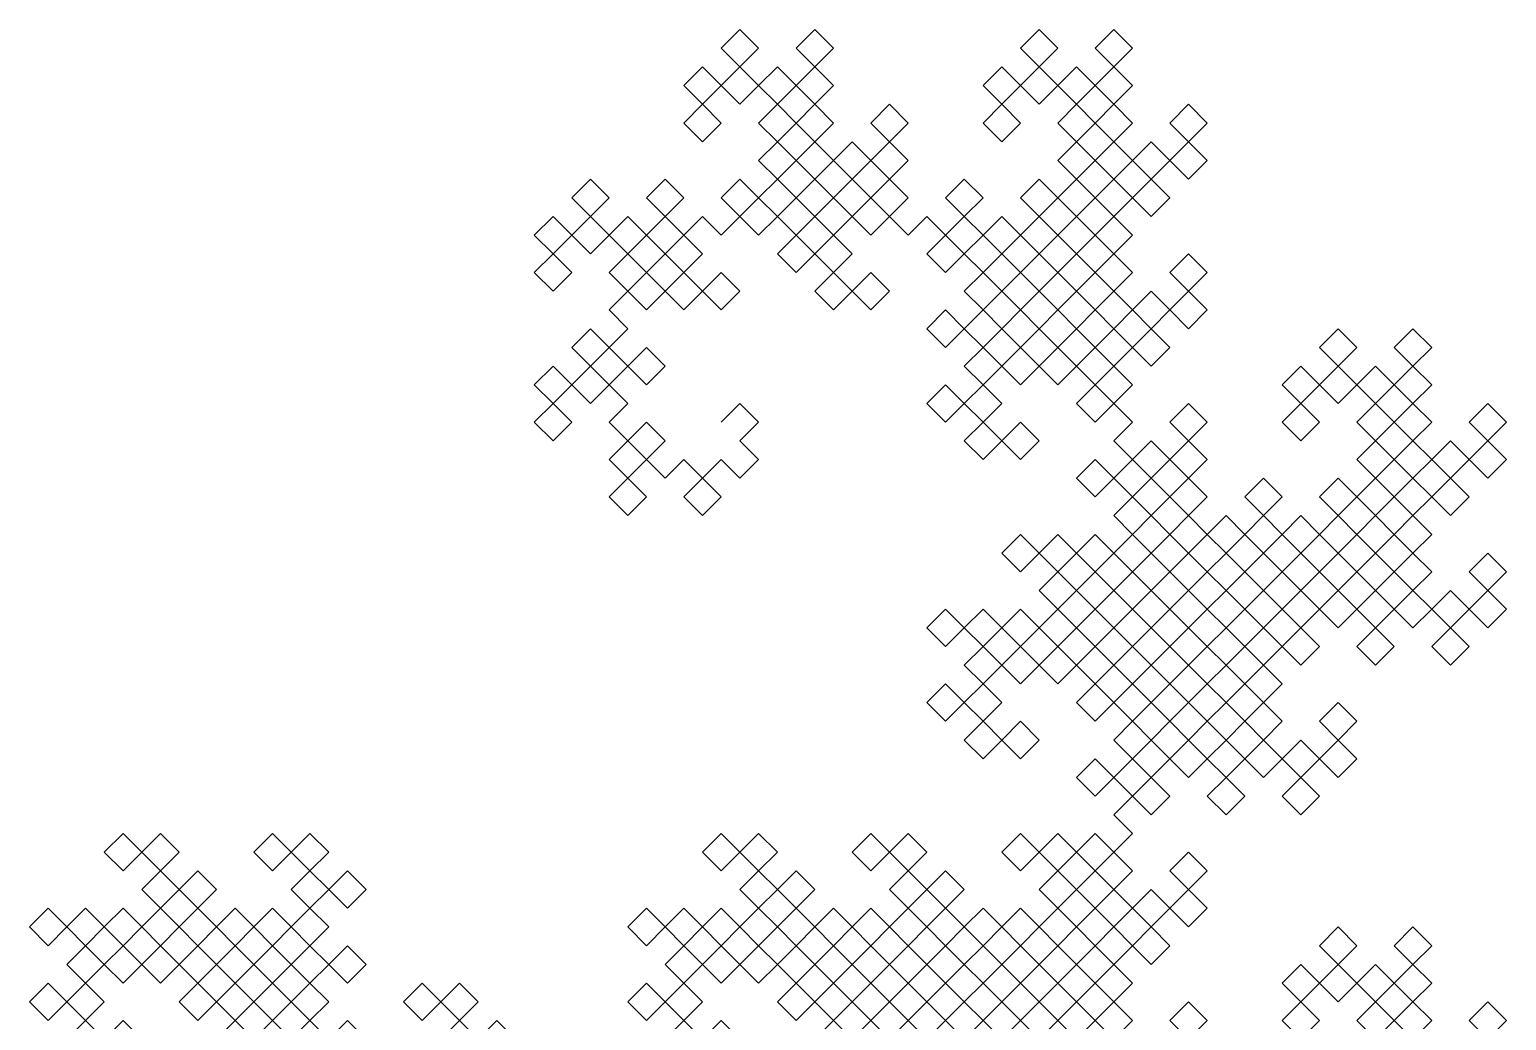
# Model space of a CAD drawing. Header units: metres. Extents: x -0.66 to 2.33, y -0.66 to 1.33.
# Drawn here: x 1.711 to 2.328, y -0.25 to 0.164 of the extents above; entities that cross this region are included whole.
import ezdxf

# ---------------------------------------------------------------- set-up
doc = ezdxf.new("R2010")
doc.units = ezdxf.units.M

msp = doc.modelspace()

# ---------------------------------------------------------------- linework, layer by layer
at = {"color": 6}
for points in [[(2.10156, -0.25781), (2.10938, -0.25), (2.10156, -0.24219), (2.09375, -0.25), (2.08594, -0.24219), (2.09375, -0.23438), (2.10156, -0.24219), (2.10938, -0.23438), (2.10156, -0.22656), (2.10938, -0.21875), (2.10156, -0.21094), (2.09375, -0.21875), (2.08594, -0.21094), (2.09375, -0.20312), (2.10156, -0.21094), (2.10938, -0.20312), (2.11719, -0.21094), (2.10938, -0.21875), (2.11719, -0.22656), (2.125, -0.21875), (2.11719, -0.21094), (2.125, -0.20312), (2.13281, -0.21094), (2.14062, -0.20312), (2.13281, -0.19531), (2.14062, -0.1875), (2.13281, -0.17969), (2.125, -0.1875), (2.11719, -0.17969), (2.125, -0.17188), (2.13281, -0.17969), (2.14062, -0.17188), (2.14844, -0.17969), (2.14062, -0.1875), (2.14844, -0.19531), (2.15625, -0.1875), (2.16406, -0.19531), (2.15625, -0.20312), (2.14844, -0.19531), (2.14062, -0.20312), (2.14844, -0.21094), (2.14062, -0.21875), (2.14844, -0.22656), (2.15625, -0.21875), (2.14844, -0.21094), (2.15625, -0.20312), (2.16406, -0.21094), (2.17188, -0.20312), (2.17969, -0.21094), (2.17188, -0.21875), (2.17969, -0.22656), (2.1875, -0.21875), (2.17969, -0.21094), (2.1875, -0.20312), (2.19531, -0.21094), (2.20312, -0.20312), (2.19531, -0.19531), (2.20312, -0.1875), (2.19531, -0.17969), (2.1875, -0.1875), (2.19531, -0.19531), (2.1875, -0.20312), (2.17969, -0.19531), (2.17188, -0.20312), (2.16406, -0.19531), (2.17188, -0.1875), (2.16406, -0.17969), (2.15625, -0.1875), (2.14844, -0.17969), (2.15625, -0.17188), (2.16406, -0.17969), (2.17188, -0.17188), (2.16406, -0.16406), (2.17188, -0.15625), (2.16406, -0.14844), (2.15625, -0.15625), (2.14844, -0.14844), (2.15625, -0.14062), (2.16406, -0.14844), (2.17188, -0.14062), (2.17969, -0.14844), (2.17188, -0.15625), (2.17969, -0.16406), (2.1875, -0.15625), (2.17969, -0.14844), (2.1875, -0.14062), (2.19531, -0.14844), (2.20312, -0.14062), (2.19531, -0.13281), (2.20312, -0.125), (2.19531, -0.11719), (2.1875, -0.125), (2.19531, -0.13281), (2.1875, -0.14062), (2.17969, -0.13281), (2.17188, -0.14062), (2.16406, -0.13281), (2.17188, -0.125), (2.16406, -0.11719), (2.15625, -0.125), (2.14844, -0.11719), (2.15625, -0.10938), (2.16406, -0.11719), (2.17188, -0.10938), (2.16406, -0.10156), (2.17188, -0.09375), (2.16406, -0.08594), (2.15625, -0.09375), (2.16406, -0.10156), (2.15625, -0.10938), (2.14844, -0.10156), (2.14062, -0.10938), (2.13281, -0.10156), (2.14062, -0.09375), (2.13281, -0.08594), (2.125, -0.09375), (2.13281, -0.10156), (2.125, -0.10938), (2.11719, -0.10156), (2.10938, -0.10938), (2.11719, -0.11719), (2.10938, -0.125), (2.11719, -0.13281), (2.125, -0.125), (2.13281, -0.13281), (2.125, -0.14062), (2.11719, -0.13281), (2.10938, -0.14062), (2.10156, -0.13281), (2.10938, -0.125), (2.10156, -0.11719), (2.09375, -0.125), (2.08594, -0.11719), (2.09375, -0.10938), (2.10156, -0.11719), (2.10938, -0.10938), (2.10156, -0.10156), (2.10938, -0.09375), (2.10156, -0.08594), (2.09375, -0.09375), (2.08594, -0.08594), (2.09375, -0.07812), (2.10156, -0.08594), (2.10938, -0.07812), (2.11719, -0.08594), (2.10938, -0.09375), (2.11719, -0.10156), (2.125, -0.09375), (2.11719, -0.08594), (2.125, -0.07812), (2.13281, -0.08594), (2.14062, -0.07812), (2.13281, -0.07031), (2.14062, -0.0625), (2.13281, -0.05469), (2.125, -0.0625), (2.11719, -0.05469), (2.125, -0.04688), (2.13281, -0.05469), (2.14062, -0.04688), (2.14844, -0.05469), (2.14062, -0.0625), (2.14844, -0.07031), (2.15625, -0.0625), (2.16406, -0.07031), (2.15625, -0.07812), (2.14844, -0.07031), (2.14062, -0.07812), (2.14844, -0.08594), (2.14062, -0.09375), (2.14844, -0.10156), (2.15625, -0.09375), (2.14844, -0.08594), (2.15625, -0.07812), (2.16406, -0.08594), (2.17188, -0.07812), (2.17969, -0.08594), (2.17188, -0.09375), (2.17969, -0.10156), (2.1875, -0.09375), (2.17969, -0.08594), (2.1875, -0.07812), (2.19531, -0.08594), (2.20312, -0.07812), (2.19531, -0.07031), (2.20312, -0.0625), (2.19531, -0.05469), (2.1875, -0.0625), (2.17969, -0.05469), (2.1875, -0.04688), (2.19531, -0.05469), (2.20312, -0.04688), (2.21094, -0.05469), (2.20312, -0.0625), (2.21094, -0.07031), (2.21875, -0.0625), (2.22656, -0.07031), (2.21875, -0.07812), (2.21094, -0.07031), (2.20312, -0.07812), (2.21094, -0.08594), (2.20312, -0.09375), (2.21094, -0.10156), (2.21875, -0.09375), (2.22656, -0.10156), (2.21875, -0.10938), (2.21094, -0.10156), (2.20312, -0.10938), (2.19531, -0.10156), (2.20312, -0.09375), (2.19531, -0.08594), (2.1875, -0.09375), (2.19531, -0.10156), (2.1875, -0.10938), (2.17969, -0.10156), (2.17188, -0.10938), (2.17969, -0.11719), (2.17188, -0.125), (2.17969, -0.13281), (2.1875, -0.125), (2.17969, -0.11719), (2.1875, -0.10938), (2.19531, -0.11719), (2.20312, -0.10938), (2.21094, -0.11719), (2.20312, -0.125), (2.21094, -0.13281), (2.21875, -0.125), (2.22656, -0.13281), (2.21875, -0.14062), (2.21094, -0.13281), (2.20312, -0.14062), (2.21094, -0.14844), (2.20312, -0.15625), (2.21094, -0.16406), (2.21875, -0.15625), (2.21094, -0.14844), (2.21875, -0.14062), (2.22656, -0.14844), (2.23438, -0.14062), (2.24219, -0.14844), (2.23438, -0.15625), (2.24219, -0.16406), (2.25, -0.15625), (2.24219, -0.14844), (2.25, -0.14062), (2.25781, -0.14844), (2.26562, -0.14062), (2.25781, -0.13281), (2.26562, -0.125), (2.25781, -0.11719), (2.25, -0.125), (2.25781, -0.13281), (2.25, -0.14062), (2.24219, -0.13281), (2.23438, -0.14062), (2.22656, -0.13281), (2.23438, -0.125), (2.22656, -0.11719), (2.21875, -0.125), (2.21094, -0.11719), (2.21875, -0.10938), (2.22656, -0.11719), (2.23438, -0.10938), (2.22656, -0.10156), (2.23438, -0.09375), (2.22656, -0.08594), (2.21875, -0.09375), (2.21094, -0.08594), (2.21875, -0.07812), (2.22656, -0.08594), (2.23438, -0.07812), (2.24219, -0.08594), (2.23438, -0.09375), (2.24219, -0.10156), (2.25, -0.09375), (2.24219, -0.08594), (2.25, -0.07812), (2.25781, -0.08594), (2.26562, -0.07812), (2.25781, -0.07031), (2.26562, -0.0625), (2.25781, -0.05469), (2.25, -0.0625), (2.24219, -0.05469), (2.25, -0.04688), (2.25781, -0.05469), (2.26562, -0.04688), (2.27344, -0.05469), (2.26562, -0.0625), (2.27344, -0.07031), (2.28125, -0.0625), (2.28906, -0.07031), (2.28125, -0.07812), (2.27344, -0.07031), (2.26562, -0.07812), (2.27344, -0.08594), (2.26562, -0.09375), (2.27344, -0.10156), (2.28125, -0.09375), (2.27344, -0.08594), (2.28125, -0.07812), (2.28906, -0.08594), (2.29688, -0.07812), (2.30469, -0.08594), (2.29688, -0.09375), (2.30469, -0.10156), (2.3125, -0.09375), (2.30469, -0.08594), (2.3125, -0.07812), (2.32031, -0.08594), (2.32812, -0.07812), (2.32031, -0.07031), (2.32812, -0.0625), (2.32031, -0.05469), (2.3125, -0.0625), (2.32031, -0.07031), (2.3125, -0.07812), (2.30469, -0.07031), (2.29688, -0.07812), (2.28906, -0.07031), (2.29688, -0.0625), (2.28906, -0.05469), (2.28125, -0.0625), (2.27344, -0.05469), (2.28125, -0.04688), (2.28906, -0.05469), (2.29688, -0.04688), (2.28906, -0.03906), (2.29688, -0.03125), (2.28906, -0.02344), (2.28125, -0.03125), (2.27344, -0.02344), (2.28125, -0.01562), (2.28906, -0.02344), (2.29688, -0.01562), (2.30469, -0.02344), (2.29688, -0.03125), (2.30469, -0.03906), (2.3125, -0.03125), (2.30469, -0.02344), (2.3125, -0.01562), (2.32031, -0.02344), (2.32812, -0.01562), (2.32031, -0.00781), (2.32812, 0), (2.32031, 0.00781), (2.3125, 0), (2.32031, -0.00781), (2.3125, -0.01562), (2.30469, -0.00781), (2.29688, -0.01562), (2.28906, -0.00781), (2.29688, 0), (2.28906, 0.00781), (2.28125, 0), (2.27344, 0.00781), (2.28125, 0.01562), (2.28906, 0.00781), (2.29688, 0.01562), (2.28906, 0.02344), (2.29688, 0.03125), (2.28906, 0.03906), (2.28125, 0.03125), (2.28906, 0.02344), (2.28125, 0.01562), (2.27344, 0.02344), (2.26562, 0.01562), (2.25781, 0.02344), (2.26562, 0.03125), (2.25781, 0.03906), (2.25, 0.03125), (2.25781, 0.02344), (2.25, 0.01562), (2.24219, 0.02344), (2.23438, 0.01562), (2.24219, 0.00781), (2.23438, 0), (2.24219, -0.00781), (2.25, 0), (2.24219, 0.00781), (2.25, 0.01562), (2.25781, 0.00781), (2.26562, 0.01562), (2.27344, 0.00781), (2.26562, 0), (2.27344, -0.00781), (2.28125, 0), (2.28906, -0.00781), (2.28125, -0.01562), (2.27344, -0.00781), (2.26562, -0.01562), (2.27344, -0.02344), (2.26562, -0.03125), (2.27344, -0.03906), (2.28125, -0.03125), (2.28906, -0.03906), (2.28125, -0.04688), (2.27344, -0.03906), (2.26562, -0.04688), (2.25781, -0.03906), (2.26562, -0.03125), (2.25781, -0.02344), (2.25, -0.03125), (2.25781, -0.03906), (2.25, -0.04688), (2.24219, -0.03906), (2.23438, -0.04688), (2.24219, -0.05469), (2.23438, -0.0625), (2.24219, -0.07031), (2.25, -0.0625), (2.25781, -0.07031), (2.25, -0.07812), (2.24219, -0.07031), (2.23438, -0.07812), (2.22656, -0.07031), (2.23438, -0.0625), (2.22656, -0.05469), (2.21875, -0.0625), (2.21094, -0.05469), (2.21875, -0.04688), (2.22656, -0.05469), (2.23438, -0.04688), (2.22656, -0.03906), (2.23438, -0.03125), (2.22656, -0.02344), (2.21875, -0.03125), (2.22656, -0.03906), (2.21875, -0.04688), (2.21094, -0.03906), (2.20312, -0.04688), (2.19531, -0.03906), (2.20312, -0.03125), (2.19531, -0.02344), (2.1875, -0.03125), (2.19531, -0.03906), (2.1875, -0.04688), (2.17969, -0.03906), (2.17188, -0.04688), (2.17969, -0.05469), (2.17188, -0.0625), (2.17969, -0.07031), (2.1875, -0.0625), (2.19531, -0.07031), (2.1875, -0.07812), (2.17969, -0.07031), (2.17188, -0.07812), (2.16406, -0.07031), (2.17188, -0.0625), (2.16406, -0.05469), (2.15625, -0.0625), (2.14844, -0.05469), (2.15625, -0.04688), (2.16406, -0.05469), (2.17188, -0.04688), (2.16406, -0.03906), (2.17188, -0.03125), (2.16406, -0.02344), (2.15625, -0.03125), (2.14844, -0.02344), (2.15625, -0.01562), (2.16406, -0.02344), (2.17188, -0.01562), (2.17969, -0.02344), (2.17188, -0.03125), (2.17969, -0.03906), (2.1875, -0.03125), (2.17969, -0.02344), (2.1875, -0.01562), (2.19531, -0.02344), (2.20312, -0.01562), (2.19531, -0.00781), (2.20312, 0), (2.19531, 0.00781), (2.1875, 0), (2.19531, -0.00781), (2.1875, -0.01562), (2.17969, -0.00781), (2.17188, -0.01562), (2.16406, -0.00781), (2.17188, 0), (2.16406, 0.00781), (2.15625, 0), (2.14844, 0.00781), (2.15625, 0.01562), (2.16406, 0.00781), (2.17188, 0.01562), (2.16406, 0.02344), (2.17188, 0.03125), (2.16406, 0.03906), (2.15625, 0.03125), (2.16406, 0.02344), (2.15625, 0.01562), (2.14844, 0.02344), (2.14062, 0.01562), (2.13281, 0.02344), (2.14062, 0.03125), (2.13281, 0.03906), (2.125, 0.03125), (2.13281, 0.02344), (2.125, 0.01562), (2.11719, 0.02344), (2.10938, 0.01562), (2.11719, 0.00781), (2.10938, 0), (2.11719, -0.00781), (2.125, 0), (2.13281, -0.00781), (2.125, -0.01562), (2.11719, -0.00781), (2.10938, -0.01562), (2.10156, -0.00781), (2.10938, 0), (2.10156, 0.00781), (2.09375, 0), (2.08594, 0.00781), (2.09375, 0.01562), (2.10156, 0.00781), (2.10938, 0.01562), (2.10156, 0.02344), (2.10938, 0.03125), (2.10156, 0.03906), (2.09375, 0.03125), (2.08594, 0.03906), (2.09375, 0.04688), (2.10156, 0.03906), (2.10938, 0.04688), (2.11719, 0.03906), (2.10938, 0.03125), (2.11719, 0.02344), (2.125, 0.03125), (2.11719, 0.03906), (2.125, 0.04688), (2.13281, 0.03906), (2.14062, 0.04688), (2.13281, 0.05469), (2.14062, 0.0625), (2.13281, 0.07031), (2.125, 0.0625), (2.11719, 0.07031), (2.125, 0.07812), (2.13281, 0.07031), (2.14062, 0.07812), (2.14844, 0.07031), (2.14062, 0.0625), (2.14844, 0.05469), (2.15625, 0.0625), (2.16406, 0.05469), (2.15625, 0.04688), (2.14844, 0.05469), (2.14062, 0.04688), (2.14844, 0.03906), (2.14062, 0.03125), (2.14844, 0.02344), (2.15625, 0.03125), (2.14844, 0.03906), (2.15625, 0.04688), (2.16406, 0.03906), (2.17188, 0.04688), (2.17969, 0.03906), (2.17188, 0.03125), (2.17969, 0.02344), (2.1875, 0.03125), (2.17969, 0.03906), (2.1875, 0.04688), (2.19531, 0.03906), (2.20312, 0.04688), (2.19531, 0.05469), (2.20312, 0.0625), (2.19531, 0.07031), (2.1875, 0.0625), (2.19531, 0.05469), (2.1875, 0.04688), (2.17969, 0.05469), (2.17188, 0.04688), (2.16406, 0.05469), (2.17188, 0.0625), (2.16406, 0.07031), (2.15625, 0.0625), (2.14844, 0.07031), (2.15625, 0.07812), (2.16406, 0.07031), (2.17188, 0.07812), (2.16406, 0.08594), (2.17188, 0.09375), (2.16406, 0.10156), (2.15625, 0.09375), (2.14844, 0.10156), (2.15625, 0.10938), (2.16406, 0.10156), (2.17188, 0.10938), (2.17969, 0.10156), (2.17188, 0.09375), (2.17969, 0.08594), (2.1875, 0.09375), (2.17969, 0.10156), (2.1875, 0.10938), (2.19531, 0.10156), (2.20312, 0.10938), (2.19531, 0.11719), (2.20312, 0.125), (2.19531, 0.13281), (2.1875, 0.125), (2.19531, 0.11719), (2.1875, 0.10938), (2.17969, 0.11719), (2.17188, 0.10938), (2.16406, 0.11719), (2.17188, 0.125), (2.16406, 0.13281), (2.15625, 0.125), (2.14844, 0.13281), (2.15625, 0.14062), (2.16406, 0.13281), (2.17188, 0.14062), (2.16406, 0.14844), (2.17188, 0.15625), (2.16406, 0.16406), (2.15625, 0.15625), (2.16406, 0.14844), (2.15625, 0.14062), (2.14844, 0.14844), (2.14062, 0.14062), (2.13281, 0.14844), (2.14062, 0.15625), (2.13281, 0.16406), (2.125, 0.15625), (2.13281, 0.14844), (2.125, 0.14062), (2.11719, 0.14844), (2.10938, 0.14062), (2.11719, 0.13281), (2.10938, 0.125), (2.11719, 0.11719), (2.125, 0.125), (2.11719, 0.13281), (2.125, 0.14062), (2.13281, 0.13281), (2.14062, 0.14062), (2.14844, 0.13281), (2.14062, 0.125), (2.14844, 0.11719), (2.15625, 0.125), (2.16406, 0.11719), (2.15625, 0.10938), (2.14844, 0.11719), (2.14062, 0.10938), (2.14844, 0.10156), (2.14062, 0.09375), (2.14844, 0.08594), (2.15625, 0.09375), (2.16406, 0.08594), (2.15625, 0.07812), (2.14844, 0.08594), (2.14062, 0.07812), (2.13281, 0.08594), (2.14062, 0.09375), (2.13281, 0.10156), (2.125, 0.09375), (2.13281, 0.08594), (2.125, 0.07812), (2.11719, 0.08594), (2.10938, 0.07812), (2.11719, 0.07031), (2.10938, 0.0625), (2.11719, 0.05469), (2.125, 0.0625), (2.13281, 0.05469), (2.125, 0.04688), (2.11719, 0.05469), (2.10938, 0.04688), (2.10156, 0.05469), (2.10938, 0.0625), (2.10156, 0.07031), (2.09375, 0.0625), (2.08594, 0.07031), (2.09375, 0.07812), (2.10156, 0.07031), (2.10938, 0.07812), (2.10156, 0.08594), (2.10938, 0.09375), (2.10156, 0.10156), (2.09375, 0.09375), (2.10156, 0.08594), (2.09375, 0.07812), (2.08594, 0.08594), (2.07812, 0.07812), (2.07031, 0.08594), (2.07812, 0.09375), (2.07031, 0.10156), (2.0625, 0.09375), (2.07031, 0.08594), (2.0625, 0.07812), (2.05469, 0.08594), (2.04688, 0.07812), (2.05469, 0.07031), (2.04688, 0.0625), (2.05469, 0.05469), (2.0625, 0.0625), (2.07031, 0.05469), (2.0625, 0.04688), (2.05469, 0.05469), (2.04688, 0.04688), (2.03906, 0.05469), (2.04688, 0.0625), (2.03906, 0.07031), (2.03125, 0.0625), (2.02344, 0.07031), (2.03125, 0.07812), (2.03906, 0.07031), (2.04688, 0.07812), (2.03906, 0.08594), (2.04688, 0.09375), (2.03906, 0.10156), (2.03125, 0.09375), (2.02344, 0.10156), (2.03125, 0.10938), (2.03906, 0.10156), (2.04688, 0.10938), (2.05469, 0.10156), (2.04688, 0.09375), (2.05469, 0.08594), (2.0625, 0.09375), (2.05469, 0.10156), (2.0625, 0.10938), (2.07031, 0.10156), (2.07812, 0.10938), (2.07031, 0.11719), (2.07812, 0.125), (2.07031, 0.13281), (2.0625, 0.125), (2.07031, 0.11719), (2.0625, 0.10938), (2.05469, 0.11719), (2.04688, 0.10938), (2.03906, 0.11719), (2.04688, 0.125), (2.03906, 0.13281), (2.03125, 0.125), (2.02344, 0.13281), (2.03125, 0.14062), (2.03906, 0.13281), (2.04688, 0.14062), (2.03906, 0.14844), (2.04688, 0.15625), (2.03906, 0.16406), (2.03125, 0.15625), (2.03906, 0.14844), (2.03125, 0.14062), (2.02344, 0.14844), (2.01562, 0.14062), (2.00781, 0.14844), (2.01562, 0.15625), (2.00781, 0.16406), (2, 0.15625), (2.00781, 0.14844), (2, 0.14062), (1.99219, 0.14844), (1.98438, 0.14062), (1.99219, 0.13281), (1.98438, 0.125), (1.99219, 0.11719), (2, 0.125), (1.99219, 0.13281), (2, 0.14062), (2.00781, 0.13281), (2.01562, 0.14062), (2.02344, 0.13281), (2.01562, 0.125), (2.02344, 0.11719), (2.03125, 0.125), (2.03906, 0.11719), (2.03125, 0.10938), (2.02344, 0.11719), (2.01562, 0.10938), (2.02344, 0.10156), (2.01562, 0.09375), (2.02344, 0.08594), (2.03125, 0.09375), (2.03906, 0.08594), (2.03125, 0.07812), (2.02344, 0.08594), (2.01562, 0.07812), (2.00781, 0.08594), (2.01562, 0.09375), (2.00781, 0.10156), (2, 0.09375), (2.00781, 0.08594), (2, 0.07812), (1.99219, 0.08594), (1.98438, 0.07812), (1.99219, 0.07031), (1.98438, 0.0625), (1.99219, 0.05469), (2, 0.0625), (2.00781, 0.05469), (2, 0.04688), (1.99219, 0.05469), (1.98438, 0.04688), (1.97656, 0.05469), (1.98438, 0.0625), (1.97656, 0.07031), (1.96875, 0.0625), (1.96094, 0.07031), (1.96875, 0.07812), (1.97656, 0.07031), (1.98438, 0.07812), (1.97656, 0.08594), (1.98438, 0.09375), (1.97656, 0.10156), (1.96875, 0.09375), (1.97656, 0.08594), (1.96875, 0.07812), (1.96094, 0.08594), (1.95312, 0.07812), (1.94531, 0.08594), (1.95312, 0.09375), (1.94531, 0.10156), (1.9375, 0.09375), (1.94531, 0.08594), (1.9375, 0.07812), (1.92969, 0.08594), (1.92188, 0.07812), (1.92969, 0.07031), (1.92188, 0.0625), (1.92969, 0.05469), (1.9375, 0.0625), (1.92969, 0.07031), (1.9375, 0.07812), (1.94531, 0.07031), (1.95312, 0.07812), (1.96094, 0.07031), (1.95312, 0.0625), (1.96094, 0.05469), (1.96875, 0.0625), (1.97656, 0.05469), (1.96875, 0.04688), (1.96094, 0.05469), (1.95312, 0.04688), (1.96094, 0.03906), (1.95312, 0.03125), (1.96094, 0.02344), (1.96875, 0.03125), (1.97656, 0.02344), (1.96875, 0.01562), (1.96094, 0.02344), (1.95312, 0.01562), (1.94531, 0.02344), (1.95312, 0.03125), (1.94531, 0.03906), (1.9375, 0.03125), (1.94531, 0.02344), (1.9375, 0.01562), (1.92969, 0.02344), (1.92188, 0.01562), (1.92969, 0.00781), (1.92188, 0), (1.92969, -0.00781), (1.9375, 0), (1.92969, 0.00781), (1.9375, 0.01562), (1.94531, 0.00781), (1.95312, 0.01562), (1.96094, 0.00781), (1.95312, 0), (1.96094, -0.00781), (1.96875, 0), (1.97656, -0.00781), (1.96875, -0.01562), (1.96094, -0.00781), (1.95312, -0.01562), (1.96094, -0.02344), (1.95312, -0.03125), (1.96094, -0.03906), (1.96875, -0.03125), (1.96094, -0.02344), (1.96875, -0.01562), (1.97656, -0.02344), (1.98438, -0.01562), (1.99219, -0.02344), (1.98438, -0.03125), (1.99219, -0.03906), (2, -0.03125), (1.99219, -0.02344), (2, -0.01562), (2.00781, -0.02344), (2.01562, -0.01562), (2.00781, -0.00781), (2.01562, 0), (2.00781, 0.00781), (2, 0)], [(1.72656, -0.25781), (1.73438, -0.25), (1.72656, -0.24219), (1.71875, -0.25), (1.71094, -0.24219), (1.71875, -0.23438), (1.72656, -0.24219), (1.73438, -0.23438), (1.72656, -0.22656), (1.73438, -0.21875), (1.72656, -0.21094), (1.71875, -0.21875), (1.71094, -0.21094), (1.71875, -0.20312), (1.72656, -0.21094), (1.73438, -0.20312), (1.74219, -0.21094), (1.73438, -0.21875), (1.74219, -0.22656), (1.75, -0.21875), (1.74219, -0.21094), (1.75, -0.20312), (1.75781, -0.21094), (1.76562, -0.20312), (1.75781, -0.19531), (1.76562, -0.1875), (1.75781, -0.17969), (1.75, -0.1875), (1.74219, -0.17969), (1.75, -0.17188), (1.75781, -0.17969), (1.76562, -0.17188), (1.77344, -0.17969), (1.76562, -0.1875), (1.77344, -0.19531), (1.78125, -0.1875), (1.78906, -0.19531), (1.78125, -0.20312), (1.77344, -0.19531), (1.76562, -0.20312), (1.77344, -0.21094), (1.76562, -0.21875), (1.77344, -0.22656), (1.78125, -0.21875), (1.77344, -0.21094), (1.78125, -0.20312), (1.78906, -0.21094), (1.79688, -0.20312), (1.80469, -0.21094), (1.79688, -0.21875), (1.80469, -0.22656), (1.8125, -0.21875), (1.80469, -0.21094), (1.8125, -0.20312), (1.82031, -0.21094), (1.82812, -0.20312), (1.82031, -0.19531), (1.82812, -0.1875), (1.82031, -0.17969), (1.8125, -0.1875), (1.80469, -0.17969), (1.8125, -0.17188), (1.82031, -0.17969), (1.82812, -0.17188), (1.83594, -0.17969), (1.82812, -0.1875), (1.83594, -0.19531), (1.84375, -0.1875), (1.85156, -0.19531), (1.84375, -0.20312), (1.83594, -0.19531), (1.82812, -0.20312), (1.83594, -0.21094), (1.82812, -0.21875), (1.83594, -0.22656), (1.84375, -0.21875), (1.85156, -0.22656), (1.84375, -0.23438), (1.83594, -0.22656), (1.82812, -0.23438), (1.82031, -0.22656), (1.82812, -0.21875), (1.82031, -0.21094), (1.8125, -0.21875), (1.82031, -0.22656), (1.8125, -0.23438), (1.80469, -0.22656), (1.79688, -0.23438), (1.80469, -0.24219), (1.79688, -0.25), (1.80469, -0.25781), (1.8125, -0.25), (1.80469, -0.24219), (1.8125, -0.23438), (1.82031, -0.24219), (1.82812, -0.23438), (1.83594, -0.24219), (1.82812, -0.25), (1.83594, -0.25781), (1.84375, -0.25), (1.85156, -0.25781)], [(1.97656, -0.25781), (1.98438, -0.25), (1.97656, -0.24219), (1.96875, -0.25), (1.96094, -0.24219), (1.96875, -0.23438), (1.97656, -0.24219), (1.98438, -0.23438), (1.97656, -0.22656), (1.98438, -0.21875), (1.97656, -0.21094), (1.96875, -0.21875), (1.96094, -0.21094), (1.96875, -0.20312), (1.97656, -0.21094), (1.98438, -0.20312), (1.99219, -0.21094), (1.98438, -0.21875), (1.99219, -0.22656), (2, -0.21875), (1.99219, -0.21094), (2, -0.20312), (2.00781, -0.21094), (2.01562, -0.20312), (2.00781, -0.19531), (2.01562, -0.1875), (2.00781, -0.17969), (2, -0.1875), (1.99219, -0.17969), (2, -0.17188), (2.00781, -0.17969), (2.01562, -0.17188), (2.02344, -0.17969), (2.01562, -0.1875), (2.02344, -0.19531), (2.03125, -0.1875), (2.03906, -0.19531), (2.03125, -0.20312), (2.02344, -0.19531), (2.01562, -0.20312), (2.02344, -0.21094), (2.01562, -0.21875), (2.02344, -0.22656), (2.03125, -0.21875), (2.02344, -0.21094), (2.03125, -0.20312), (2.03906, -0.21094), (2.04688, -0.20312), (2.05469, -0.21094), (2.04688, -0.21875), (2.05469, -0.22656), (2.0625, -0.21875), (2.05469, -0.21094), (2.0625, -0.20312), (2.07031, -0.21094), (2.07812, -0.20312), (2.07031, -0.19531), (2.07812, -0.1875), (2.07031, -0.17969), (2.0625, -0.1875), (2.05469, -0.17969), (2.0625, -0.17188), (2.07031, -0.17969), (2.07812, -0.17188), (2.08594, -0.17969), (2.07812, -0.1875), (2.08594, -0.19531), (2.09375, -0.1875), (2.10156, -0.19531), (2.09375, -0.20312), (2.08594, -0.19531), (2.07812, -0.20312), (2.08594, -0.21094), (2.07812, -0.21875), (2.08594, -0.22656), (2.09375, -0.21875), (2.10156, -0.22656), (2.09375, -0.23438), (2.08594, -0.22656), (2.07812, -0.23438), (2.07031, -0.22656), (2.07812, -0.21875), (2.07031, -0.21094), (2.0625, -0.21875), (2.07031, -0.22656), (2.0625, -0.23438), (2.05469, -0.22656), (2.04688, -0.23438), (2.05469, -0.24219), (2.04688, -0.25), (2.05469, -0.25781), (2.0625, -0.25), (2.05469, -0.24219), (2.0625, -0.23438), (2.07031, -0.24219), (2.07812, -0.23438), (2.08594, -0.24219), (2.07812, -0.25), (2.08594, -0.25781), (2.09375, -0.25), (2.10156, -0.25781)], [(1.78906, -0.25781), (1.79688, -0.25), (1.78906, -0.24219), (1.78125, -0.25), (1.77344, -0.24219), (1.78125, -0.23438), (1.78906, -0.24219), (1.79688, -0.23438), (1.78906, -0.22656), (1.79688, -0.21875), (1.78906, -0.21094), (1.78125, -0.21875), (1.78906, -0.22656), (1.78125, -0.23438), (1.77344, -0.22656), (1.76562, -0.23438), (1.75781, -0.22656), (1.76562, -0.21875), (1.75781, -0.21094), (1.75, -0.21875), (1.75781, -0.22656), (1.75, -0.23438), (1.74219, -0.22656), (1.73438, -0.23438), (1.74219, -0.24219), (1.73438, -0.25), (1.74219, -0.25781), (1.75, -0.25), (1.75781, -0.25781)], [(2.03906, -0.25781), (2.04688, -0.25), (2.03906, -0.24219), (2.03125, -0.25), (2.02344, -0.24219), (2.03125, -0.23438), (2.03906, -0.24219), (2.04688, -0.23438), (2.03906, -0.22656), (2.04688, -0.21875), (2.03906, -0.21094), (2.03125, -0.21875), (2.03906, -0.22656), (2.03125, -0.23438), (2.02344, -0.22656), (2.01562, -0.23438), (2.00781, -0.22656), (2.01562, -0.21875), (2.00781, -0.21094), (2, -0.21875), (2.00781, -0.22656), (2, -0.23438), (1.99219, -0.22656), (1.98438, -0.23438), (1.99219, -0.24219), (1.98438, -0.25), (1.99219, -0.25781), (2, -0.25), (2.00781, -0.25781)], [(2.16406, -0.25781), (2.17188, -0.25), (2.16406, -0.24219), (2.15625, -0.25), (2.14844, -0.24219), (2.15625, -0.23438), (2.16406, -0.24219), (2.17188, -0.23438), (2.16406, -0.22656), (2.17188, -0.21875), (2.16406, -0.21094), (2.15625, -0.21875), (2.16406, -0.22656), (2.15625, -0.23438), (2.14844, -0.22656), (2.14062, -0.23438), (2.13281, -0.22656), (2.14062, -0.21875), (2.13281, -0.21094), (2.125, -0.21875), (2.13281, -0.22656), (2.125, -0.23438), (2.11719, -0.22656), (2.10938, -0.23438), (2.11719, -0.24219), (2.10938, -0.25), (2.11719, -0.25781), (2.125, -0.25), (2.13281, -0.25781)], [(2.28906, -0.25781), (2.29688, -0.25), (2.28906, -0.24219), (2.28125, -0.25), (2.27344, -0.24219), (2.28125, -0.23438), (2.28906, -0.24219), (2.29688, -0.23438), (2.28906, -0.22656), (2.29688, -0.21875), (2.28906, -0.21094), (2.28125, -0.21875), (2.28906, -0.22656), (2.28125, -0.23438), (2.27344, -0.22656), (2.26562, -0.23438), (2.25781, -0.22656), (2.26562, -0.21875), (2.25781, -0.21094), (2.25, -0.21875), (2.25781, -0.22656), (2.25, -0.23438), (2.24219, -0.22656), (2.23438, -0.23438), (2.24219, -0.24219), (2.23438, -0.25), (2.24219, -0.25781), (2.25, -0.25), (2.24219, -0.24219), (2.25, -0.23438), (2.25781, -0.24219), (2.26562, -0.23438), (2.27344, -0.24219), (2.26562, -0.25), (2.27344, -0.25781), (2.28125, -0.25), (2.28906, -0.25781)], [(1.88281, -0.25781), (1.89062, -0.25), (1.88281, -0.24219), (1.875, -0.25), (1.86719, -0.24219), (1.875, -0.23438), (1.88281, -0.24219), (1.89062, -0.23438), (1.89844, -0.24219), (1.89062, -0.25), (1.89844, -0.25781), (1.90625, -0.25), (1.91406, -0.25781)], [(2.13281, -0.25781), (2.14062, -0.25), (2.13281, -0.24219), (2.125, -0.25), (2.11719, -0.24219), (2.125, -0.23438), (2.13281, -0.24219), (2.14062, -0.23438), (2.14844, -0.24219), (2.14062, -0.25), (2.14844, -0.25781), (2.15625, -0.25), (2.16406, -0.25781)], [(1.82031, -0.25781), (1.82812, -0.25), (1.82031, -0.24219), (1.8125, -0.25), (1.82031, -0.25781)], [(2.07031, -0.25781), (2.07812, -0.25), (2.07031, -0.24219), (2.0625, -0.25), (2.07031, -0.25781)], [(2.19531, -0.25781), (2.20312, -0.25), (2.19531, -0.24219), (2.1875, -0.25), (2.19531, -0.25781)], [(2.32031, -0.25781), (2.32812, -0.25), (2.32031, -0.24219), (2.3125, -0.25), (2.32031, -0.25781)]]:
    msp.add_lwpolyline(points, dxfattribs=at)

doc.saveas('drawing.dxf')
